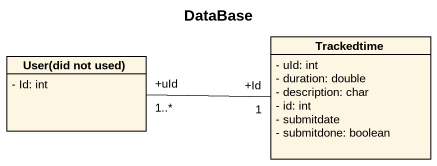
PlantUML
@startuml
title DataBase
hide circle
hide empty members
skinparam classAttributeIconSize 0
class Trackedtime {
  - uId: int
  - duration: double
  - description: char
  - id: int
  - submitdate
  - submitdone: boolean
}
class "User(did not used)" as User_did_not_used {
  - Id: int
}
User_did_not_used "+uId\n1..*" -right- "+Id\n1" Trackedtime
@enduml
